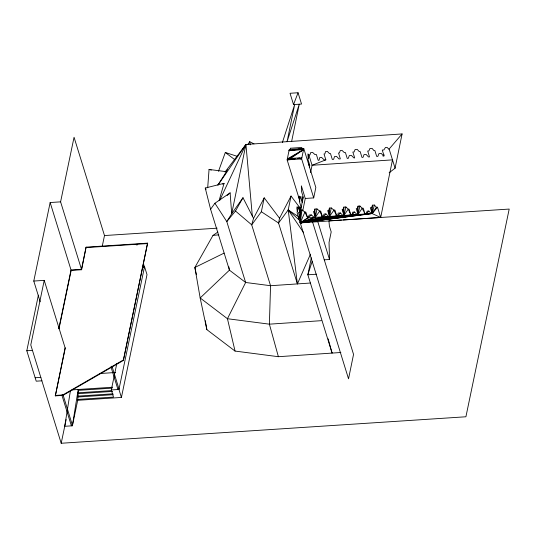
<?xml version="1.0" encoding="UTF-8"?>
<svg xmlns="http://www.w3.org/2000/svg" width="536" height="536" viewBox="0 0 536 536"><rect width="100%" height="100%" fill="white"/><g stroke="black" fill="none" stroke-linecap="round" stroke-linejoin="round"><path stroke-width="0.8" d="M299.57 215.211L298.9 218.487L300.267 218.393L299.818 212.43L300.803 209.998L300.267 222.896L372.145 213.556L372.44 205.174L374.383 205.047L376.386 207.278L377.505 207.204L380.687 217.489L300.267 222.896L300.803 209.998L302.009 209.911L304.904 212.089L307.637 217.897L372.145 213.556L380.687 217.489L392.493 159.869L312.073 165.276L310.572 172.605M207.693 187.808L209.053 169.443L226.447 171.701L217.897 184.98M302.009 209.911L300.267 222.896L371.368 213.609L368.835 211.043L367.133 211.157L366.202 213.958L300.267 222.896L304.904 212.089L305.822 212.028L307.637 217.897L300.267 222.896L358.048 214.507L362.135 208.236L363.254 208.162L365.07 214.031L362.135 208.236L359.904 206.018L358.041 206.146L357.351 208.558L358.048 214.507L359.904 206.018M357.15 214.568L354.517 212.008L351.958 214.916L300.267 222.896L315.302 217.382L314.498 211.439L314.86 209.047L316.997 208.906L319.644 211.097L322.505 216.899L300.267 222.896L308.133 217.864L311.282 214.916L314.297 217.449L300.267 222.896L357.914 214.514M70.397 390.811L64.735 426.294L72.38 425.792L77.693 400.305L78.437 390.342L78.176 389.484L72.38 425.792M337.673 215.874L338.136 213.107L340.373 212.96L342.953 215.519L300.267 222.896L323.389 216.839L325.942 213.931L328.608 216.484L300.267 222.896L350.892 214.99L349.077 209.114L348.212 209.174L345.881 206.963L343.831 207.104L342.94 209.529L343.965 215.452L300.267 222.896L329.499 216.43L333.948 210.132L334.913 210.065L336.735 215.941L300.267 222.896L337.673 215.874L340.373 212.96M316.997 208.906L315.302 217.382L313.486 211.512L314.498 211.439M323.389 216.839L323.952 214.065L325.942 213.931M340.863 352.494L278.385 356.701L269.387 324.166L270.553 285.715L251.699 224.825L261.354 211.74L264.208 197.838L279.531 218.239L278.553 223.016L297.4 283.906L310.465 254.171M291.651 141.37L299.262 104.205L287.062 141.678L294.673 104.513L282.405 142.489M300.448 208.531L291.055 196.029L288.207 209.938L297.4 283.906M302.773 210.681L305.272 198.461L313.707 197.898L301.641 158.897L303.765 148.506L289.259 149.477L287.129 159.875L299.946 201.268M300.053 212.872L303.276 197.134L301.46 191.265L301.373 185.858L305.272 198.461M309.312 167.668L309.795 165.302L307.979 159.433L308.883 154.991L307.925 153.872L308.187 158.415M313.707 197.898L315.838 187.5L303.765 148.506L289.005 150.723L290.592 149.39L290.237 148.238L301.748 147.46L302.103 148.613L289.005 150.723L303.55 149.564L288.623 159.775L288.261 158.623L299.899 157.839L300.254 158.991L301.869 157.785L297.728 158.408M311.329 257.816L307.845 274.794L332.086 353.09L328.132 338.806M389.143 172.773L395.072 168.197L402.087 133.94L245.937 144.445L225.066 172.016M331.255 207.948L329.499 216.43L327.677 210.554L328.669 210.487L329.446 208.069L331.255 207.948L333.948 210.132L336.735 215.941M40.213 301.815L33.781 281.052L50.149 202.534L60.595 201.851L74.055 137.256L104.486 235.552L102.276 246.165M41.942 380.808L36.214 381.183L26.8 350.758L38.391 295.148M33.781 281.052L44.233 280.368L30.773 344.963L61.198 443.259L465.911 416.774L509.2 209.067L343.141 219.934M58.752 328.87L71.027 269.983L81.472 269.3L86.088 247.156L147.581 243.136L123.354 360.467L62.967 395.374L55.322 395.876L65.111 347.817M59.054 328.481L71.161 270.412L50.149 202.534M55.322 395.876L65.245 348.246M86.088 247.156L81.606 269.729L71.161 270.412M61.198 443.259L66.142 419.547M77.425 399.454L113.511 397.089L111.3 389.953L116.761 363.756M123.354 360.467L147.581 243.136M77.693 400.305L121.417 397.444L118.945 389.458L144.539 266.653L142.248 266.801M121.417 397.444L147.011 274.64L144.539 266.653M345.881 206.963L343.965 215.452L342.149 209.583L342.94 209.529M372.44 205.174L371.615 207.6L370.329 207.687L372.145 213.556L374.383 205.047M351.958 214.916L352.748 212.122L354.517 212.008M253.541 218.38L251.699 224.825L235.478 211.03L242.982 197.724L253.541 218.38L264.208 197.838M219.15 200.397L224.068 183.332L205.248 188.029L210.588 209.261L229.435 270.157L245.635 282.479L270.553 285.715L310.418 283.035M312.18 261.347L307.845 274.794L316.629 274.204M218.487 171.312L225.314 152.479L236.885 156.224M308.133 217.864L309.151 215.057L311.282 214.916M293.534 104.587L298.043 92.741L290.03 93.277L293.534 104.587L301.54 104.051L298.043 92.741M219.673 200.477L245.937 144.445L252.356 216.41M279.531 218.239L291.055 196.029M217.884 232.055L212.986 235.405L194.876 267.471L200.169 297.969L206.856 329.627L235.043 351.073L278.385 356.701M247.913 144.506L249.682 141.678L253.99 143.883M371.615 207.6L372.145 213.556L376.386 207.278M218.011 185.034L245.937 144.445L231.693 213.73L226.788 221.589L245.635 282.479L227.445 318.719L235.043 351.073M242.982 197.724L231.693 213.73L230.118 192.86L214.916 203.245L210.588 209.261M235.478 211.03L226.788 221.589L214.916 203.245M372.145 213.556L377.505 207.204M383.026 156.15L384.111 154.884M389.015 149.169L402.087 133.94M366.202 213.958L368.835 211.043M225.777 171.513L227.586 169.778M227.15 195.519L230.118 192.86M71.549 425.155L71.576 425.805L72.461 425.41L63.04 394.818L62.397 394.617L61.908 395.179L71.328 425.597M118.181 388.774L118.074 389.451L119.012 389.103L112.084 366.477C110.516 365.472 111.106 368.118 112.084 366.477M222.661 184.19L224.068 183.332M287.323 158.937L303.55 149.564L287.129 159.875L301.641 158.897M55.188 395.447L62.833 394.945L123.22 360.038M224.048 253.139L194.876 267.471L196.424 274.734M143.681 266.76C142.161 268.007 145.772 267.136 143.923 266.694M325.834 159.842L312.073 165.276L308.883 154.991L309.935 154.924L310.766 152.499L312.589 152.371L314.927 154.582L316.367 154.489L318.183 160.358L319.007 160.304L319.804 157.51L321.58 157.396L324.253 159.949L325.834 159.842L324.019 153.973L324.836 153.919L325.6 151.5L327.362 151.38L329.486 153.604L330.478 153.537L332.293 159.413L333.627 159.319L334.544 156.519L336.548 156.385L338.98 158.964L340.34 158.87L338.524 152.995L339.442 152.934L340.266 150.516L342.022 150.395L344.313 152.606L345.412 152.532L347.228 158.408L348.3 158.334L349.331 155.527L351.382 155.386L353.934 157.953L354.671 157.906L352.856 152.036L354.075 151.949L355.127 149.511L357.197 149.376L359.267 151.601L360.159 151.541L361.974 157.417L363.019 157.343L364.071 154.536L366.048 154.401L368.507 156.974L369.512 156.907L367.696 151.038L368.875 150.958L369.92 148.519L372.064 148.371L373.974 150.616L374.872 150.549L376.694 156.425L377.86 156.345L378.986 153.531L381.25 153.376L383.475 155.969L384.091 155.929L382.269 150.053L383.87 149.946L385.444 147.474L387.019 147.367L389.31 149.584L395.072 168.197M288.623 159.775L295.242 158.777M212.986 235.405L218.795 234.822M118.503 388.674L119.026 388.902M299.818 212.43L298.452 212.524L300.267 218.393M357.351 208.558L356.232 208.631L358.048 214.507L358.041 206.146M324.2 259.846L329.513 259.484L329.05 242.406L331.201 231.907L329.406 226.105L328.937 220.839L333.131 220.591M321.299 320.675L269.387 324.166L227.445 318.719L200.169 297.969L229.435 270.157L228.865 266.861M104.486 235.552L217.14 228.182M334.799 220.484L341.472 220.041M86.222 247.585L147.715 243.558M26.8 350.758L32.562 350.383M35.155 377.753L40.883 377.384M99.823 373.525L115.662 372.487M71.958 389.893L112.614 387.233M78.437 390.342L112.064 388.138M111.3 389.953L118.945 389.458M77.921 392.808L111.548 390.603M78.189 393.665L112.634 391.407M77.673 396.131L112.942 393.819M77.941 396.988L113.203 394.677M72.059 425.008L72.461 425.242M209.053 169.443L211.338 170.106M298.525 216.698L288.207 209.938L278.553 223.016L261.354 211.74M225.314 152.479L234.54 159.5M300.187 220.966L288.207 209.938L303.651 232.771M300.957 208.444L299.879 206.983L299.617 208.263L300.227 212.028M303.095 197.998L302.023 196.524L302.351 201.643M298.029 208.001L297.098 206.722L296.823 208.069L297.319 211.459M205.248 188.029L206.125 189.275M300.187 197.449L299.269 196.136L298.994 197.449L299.537 200.645M61.935 395.226L62.638 395.36L63.04 394.818M308.582 164.478L309.614 166.173M350.892 214.99L348.212 209.174L343.965 215.452L343.831 207.104M322.505 216.899L320.682 211.023L319.644 211.097L315.302 217.382L314.86 209.047M317.721 221.395L329.513 259.484M312.448 221.656L353.546 354.397L348.534 378.831L297.085 212.611L298.257 206.889L300.073 212.759M302.204 202.38L300.381 196.504L299.369 201.449L301.185 207.325M143.487 263.826L144.445 266.921M60.595 201.851L81.626 269.782M111.186 367.609L117.893 389.263M44.233 280.368L65.258 348.3M62.833 394.945L62.967 395.374M249.682 141.678L250.232 144.841M205.315 320.742L206.856 329.627M328.669 210.487L329.499 216.43L329.446 208.069M136.358 244.738C137.719 245.89 137.651 243.17 136.372 244.677"/></g></svg>
